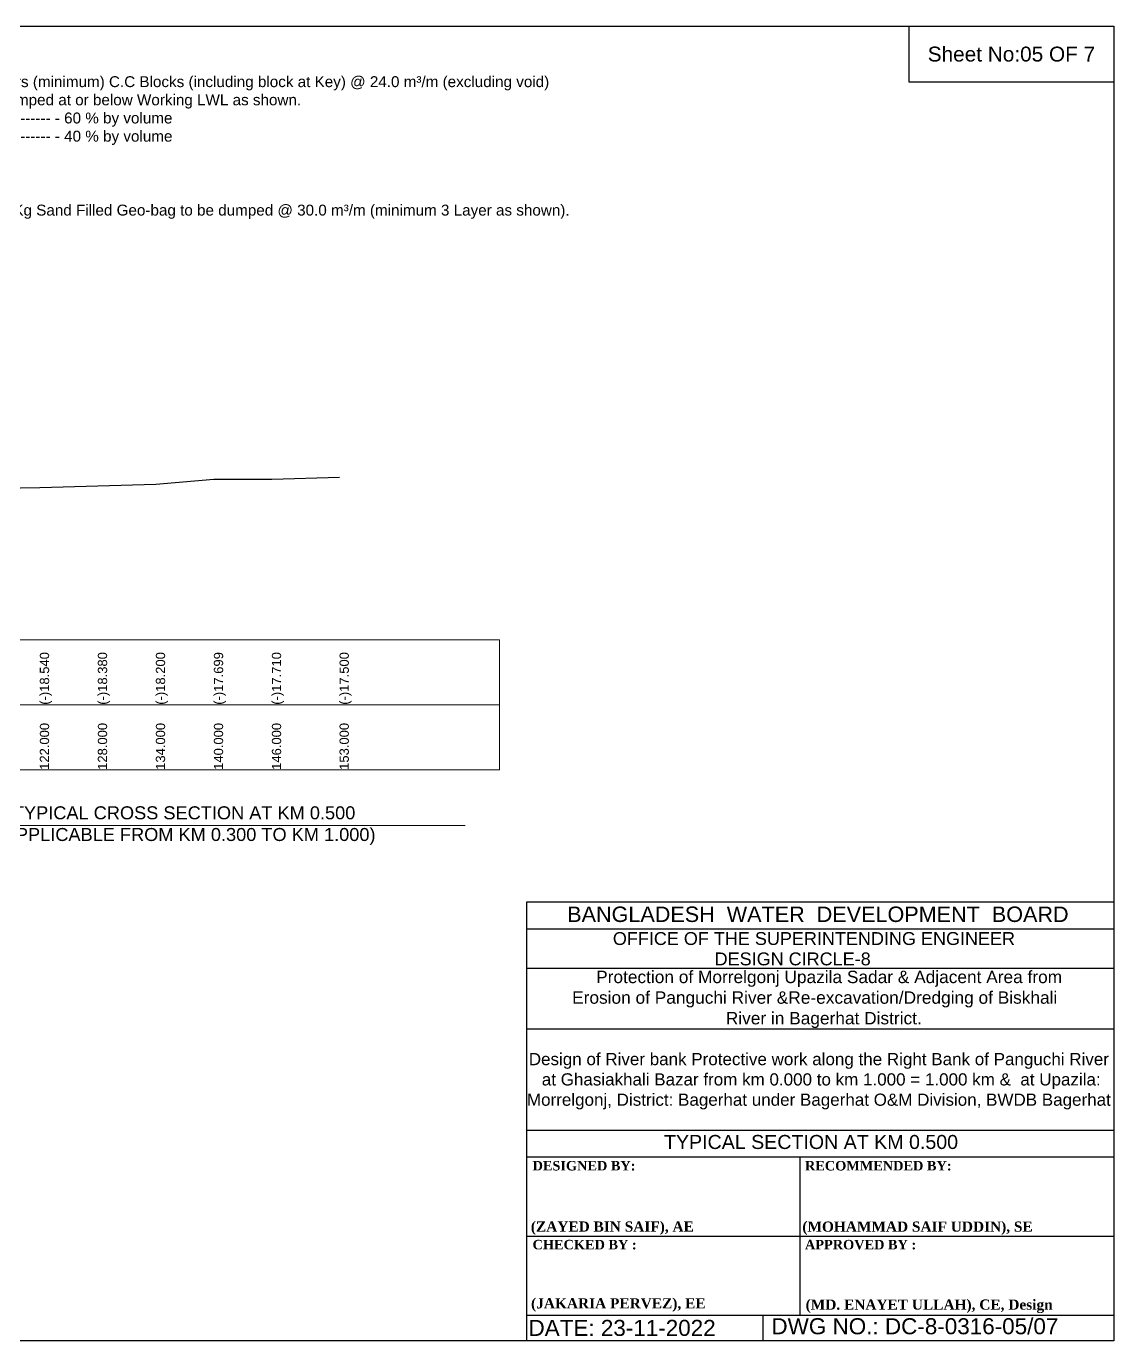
# Model space of a CAD drawing. Header units: inches. Extents: x 66615 to 414904, y -29123 to 90068.
# Drawn here: x 156727 to 162576, y 72666 to 79737 of the extents above; entities that cross this region are included whole.
import ezdxf
from ezdxf.enums import TextEntityAlignment as Align

# ---------------------------------------------------------------- set-up
doc = ezdxf.new("R2010")
doc.units = ezdxf.units.IN
doc.header["$LTSCALE"] = 7
doc.header["$MEASUREMENT"] = 0
for name, color, linetype, lineweight in [('Cross section Data Border', 7, 'Continuous', 9), ('Cross Section Labels', 7, 'Continuous', 9), ('Existing_Bed_Level for Xsection', 7, 'Continuous', 25), ('Long Section Labels', 7, 'Continuous', 9)]:
    doc.layers.add(name, color=color, linetype=linetype, lineweight=lineweight)
doc.layers.add('LINE', color=7, linetype='Continuous')
doc.styles.add('Kazi_T_H', font='timesbd.ttf')
doc.styles.get("Standard").update_dxf_attribs({"font": 'arial.ttf'})

msp = doc.modelspace()

# ---------------------------------------------------------------- linework, layer by layer
for points in [[(152575.75902, 79736.68441), (162575.75902, 79736.68441), (162575.75902, 72665.68441), (152575.75902, 72665.68441)], [(161475.75902, 79736.68441), (162575.75902, 79736.68441), (162575.75902, 79436.68441), (161475.75902, 79436.68441)]]:
    msp.add_lwpolyline(points, close=True)
at = {"layer": 'Cross section Data Border'}
msp.add_lwpolyline([(152675.75902, 76436.68441), (159271.56693, 76436.68441), (159271.56693, 75736.68441), (152675.75902, 75736.68441)], close=True, dxfattribs=at)
msp.add_lwpolyline([(152675.75902, 76086.68441), (159271.56693, 76086.68441)], dxfattribs=at)
at = {"layer": 'Cross Section Labels'}
for p in [(162575.75902, 75024.49149), (159417.19642, 72665.68441)]:
    msp.add_line(p, (162575.75902, 72665.68441), dxfattribs=at)
msp.add_lwpolyline([(156063.75902, 75436.68441), (157575.75902, 75436.68441), (159087.75902, 75436.68441)], dxfattribs=at)
at = {"layer": 'Existing_Bed_Level for Xsection'}
msp.add_lwpolyline([(153575.75902, 78266.80441), (153731.75902, 78243.92441), (153939.75902, 78224.68441), (154095.75902, 78233.00441), (154251.75902, 78164.88441), (154355.75902, 78143.56441), (154563.75902, 77846.12441), (154771.75902, 77681.80441), (155031.75902, 77524.76441), (155343.75902, 77385.92441), (155707.75902, 77290.76441), (155967.75902, 77236.68441), (156279.75902, 77243.96441), (156591.75902, 77251.76441), (156799.75902, 77256.44441), (157111.75902, 77264.76441), (157423.75902, 77274.12441), (157735.75902, 77300.17641), (158047.75902, 77299.60441), (158411.75902, 77310.52441)], dxfattribs=at)
at = {"layer": 'LINE', "color": 0, "linetype": 'ByBlock', "lineweight": -3, "ltscale": 0.5}
for p, q in [((162575.75902, 75024.49149), (159417.19642, 75024.49149)), ((159417.19642, 75024.49149), (159417.19642, 72665.68441)), ((162575.75902, 74879.91371), (159417.19642, 74879.91371)), ((162575.75902, 74668.11309), (159417.19642, 74668.11309)), ((162575.75902, 74341.69673), (159417.19642, 74341.69673)), ((162575.75902, 73796.07235), (159417.19642, 73796.07235)), ((162575.75902, 73652.89878), (159417.19642, 73652.89878)), ((160889.62821, 72803.99419), (160889.62821, 73652.89878)), ((159417.19642, 73228.44649), (162575.75902, 73228.44649)), ((159417.19642, 72803.99419), (162575.75902, 72803.99419)), ((160690.20565, 72665.68441), (160690.20565, 72803.99419))]:
    msp.add_line(p, q, dxfattribs=at)

# ---------------------------------------------------------------- texts
at = {"insert": (162025.75902, 79586.68441), "char_height": 80, "attachment_point": 5}
msp.add_mtext('Sheet No:05 OF 7', dxfattribs=at)
at = {"color": 0, "linetype": 'Continuous', "lineweight": -3, "ltscale": 0.5, "char_height": 58.6325814, "attachment_point": 1}
for s, insert, width in [(' Assorted 2 Layers (minimum) C.C Blocks (including block at Key) @ 24.0 m³/m (excluding void) to be Placed / dumped at or below Working LWL as shown. \\P{\\C256;450 x 450 x 450-------- - 60 % by volume^J350 x 350 x 350-------- - 40 % by volume}', (156056.58076, 79468.11635), 3473.7105539), ('200 Kg Sand Filled Geo-bag to be dumped @ 30.0 m³/m ({\\C7;minimum} 3 Layer as shown).', (156497.95643, 78777.18241), 3325.0731678)]:
    msp.add_mtext(s, dxfattribs=dict(at, insert=insert, width=width))
at = {"insert": (160989.95335, 74061.59235), "char_height": 65.45705185, "width": 3174.3258422, "attachment_point": 5}
msp.add_mtext('Design of River bank Protective work along the Right Bank of Panguchi River^J at Ghasiakhali Bazar from km 0.000 to km 1.000 = 1.000 km &  at Upazila: Morrelgonj, District: Bagerhat under Bagerhat O&M Division, BWDB Bagerhat', dxfattribs=at)
at = {"layer": 'Cross Section Labels', "insert": (157575.75902, 75436.68441), "char_height": 70, "attachment_point": 5}
msp.add_mtext('TYPICAL CROSS SECTION AT KM 0.500^J( APPLICABLE FROM KM 0.300 TO KM 1.000)', dxfattribs=at)
at = {"layer": 'LINE', "color": 0, "linetype": 'ByBlock', "lineweight": -3, "ltscale": 0.5}
for s, height, p in [('BANGLADESH  WATER  DEVELOPMENT  BOARD', 83.1249314, (160984.78063, 74918.22591)), ('OFFICE OF THE SUPERINTENDING ENGINEER', 69.3315533, (160963.37981, 74794.48556)), ('DESIGN CIRCLE-8', 69.3315533, (160849.013, 74684.97095))]:
    msp.add_text(s, height=height, dxfattribs=at).set_placement(p, align=Align.CENTER)
at = {"layer": 'LINE', "lineweight": 50, "ltscale": 0.5}
msp.add_text('TYPICAL SECTION AT KM 0.500', height=75.4629151, dxfattribs=at).set_placement((160947.85413, 73697.04918), align=Align.CENTER)
at = {"layer": 'LINE', "color": 0, "linetype": 'ByBlock', "lineweight": -3, "ltscale": 0.5, "style": 'Kazi_T_H'}
for s, p in [('DESIGNED BY:', (159450.02561, 73581.5908)), ('RECOMMENDED BY:', (160915.09535, 73581.5908)), ('CHECKED BY :', (159450.02561, 73157.1385)), ('APPROVED BY :', (160915.09535, 73157.1385))]:
    msp.add_text(s, height=50.9342757, dxfattribs=at).set_placement(p)
at = {"layer": 'LINE', "lineweight": 50, "ltscale": 0.5, "style": 'Kazi_T_H'}
for s, p in [('(ZAYED BIN SAIF), AE', (159440.63761, 73252.51026)), ('(MOHAMMAD SAIF UDDIN), SE ', (160900.91301, 73252.2092)), ('(JAKARIA PERVEZ), EE', (159441.92157, 72839.4255)), ('(MD. ENAYET ULLAH), CE, Design ', (160918.73202, 72832.61076))]:
    msp.add_text(s, height=54.7025052, dxfattribs=at).set_placement(p)
at = {"layer": 'LINE', "color": 0, "linetype": 'ByBlock', "lineweight": -3, "ltscale": 0.5}
for s, p in [('DATE: 23-11-2022', (159428.18596, 72691.36443)), ('DWG NO.: DC-8-0316-05/07', (160734.77994, 72700.26186))]:
    msp.add_text(s, height=86.4436102, dxfattribs=at).set_placement(p)
at = {"layer": 'LINE', "color": 0, "linetype": 'ByBlock', "lineweight": -3, "ltscale": 0.5, "insert": (159327.04771, 74655.95917), "char_height": 66.5582911, "width": 3423.3366579, "attachment_point": 1}
msp.add_mtext('                  {\\C7;Protection of Morrelgonj Upazila Sadar & Adjacent Area from \\P             Erosion of Panguchi River &Re-excavation/Dredging of Biskhali\\P                                             River in Bagerhat District.}', dxfattribs=at)
at = {"layer": 'Long Section Labels', "char_height": 50, "attachment_point": 1, "rotation": 90}
for s, insert in [('(-)18.540', (156799.75902, 76086.68441)), ('(-)18.380', (157111.75902, 76086.68441)), ('(-)18.200', (157423.75902, 76086.68441)), ('(-)17.710', (158047.75902, 76086.68441)), ('(-)17.500', (158411.75902, 76086.68441)), ('(-)17.699', (157735.75902, 76086.68441)), ('122.000', (156799.75902, 75736.68441)), ('128.000', (157111.75902, 75736.68441)), ('134.000', (157423.75902, 75736.68441)), ('140.000', (157735.75902, 75736.68441)), ('146.000', (158047.75902, 75736.68441)), ('153.000', (158411.75902, 75736.68441))]:
    msp.add_mtext(s, dxfattribs=dict(at, insert=insert))

doc.saveas('drawing.dxf')
